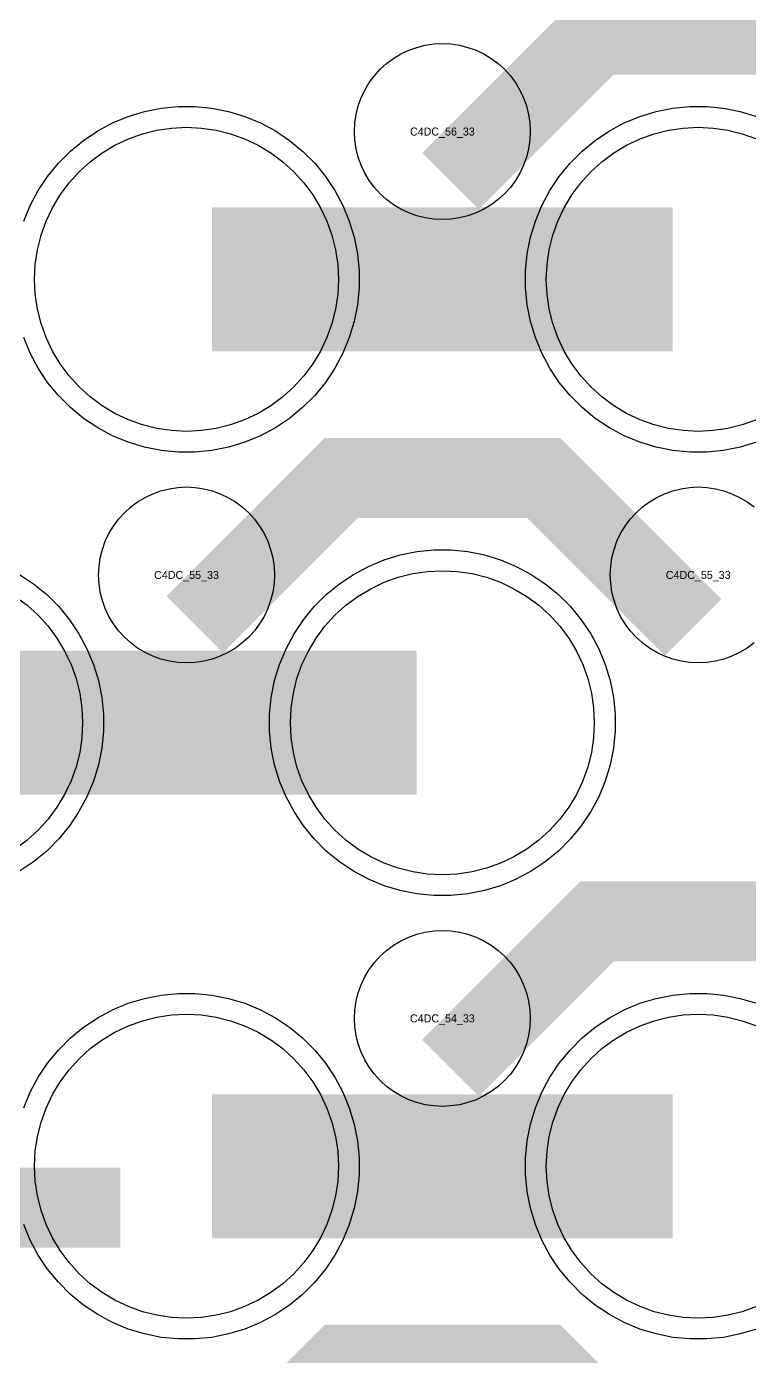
# Model space of a CAD drawing. Extents: x -11880 to 11880, y -14992 to 14992.
# Drawn here: x -1490 to -1264, y -7416.5 to -7001 of the extents above; entities that cross this region are included whole.
import ezdxf
from ezdxf.enums import TextEntityAlignment as Align

# ---------------------------------------------------------------- set-up
doc = ezdxf.new("R2010")
doc.units = 0
doc.header["$MEASUREMENT"] = 0
for name, color, linetype in [('GDS_775_DT_237', 138, 'CONTINUOUS'), ('RDL1_FS', 34, 'CONTINUOUS'), ('RDL_BS', 160, 'CONTINUOUS')]:
    doc.layers.add(name, color=color, linetype=linetype)

msp = doc.modelspace()

# ---------------------------------------------------------------- linework, layer by layer
at = {"layer": 'RDL1_FS'}
for points in [[(-1440, -7127.484), (-1444.657, -7127.255), (-1449.268, -7126.571), (-1453.791, -7125.439), (-1458.181, -7123.867), (-1462.395, -7121.875), (-1466.395, -7119.477), (-1470.14, -7116.699), (-1473.594, -7113.569), (-1476.724, -7110.115), (-1479.502, -7106.37), (-1481.9, -7102.37), (-1483.892, -7098.156), (-1485.464, -7093.766), (-1486.596, -7089.243), (-1487.28, -7084.632), (-1487.509, -7079.975), (-1487.28, -7075.318), (-1486.596, -7070.707), (-1485.464, -7066.184), (-1483.892, -7061.794), (-1481.9, -7057.58), (-1479.502, -7053.58), (-1476.724, -7049.835), (-1473.594, -7046.381), (-1470.14, -7043.251), (-1466.395, -7040.473), (-1462.395, -7038.075), (-1458.181, -7036.083), (-1453.791, -7034.511), (-1449.268, -7033.379), (-1444.657, -7032.695), (-1440, -7032.466), (-1435.343, -7032.695), (-1430.732, -7033.379), (-1426.209, -7034.511), (-1421.819, -7036.083), (-1417.605, -7038.075), (-1413.605, -7040.473), (-1409.86, -7043.251), (-1406.406, -7046.381), (-1403.276, -7049.835), (-1400.498, -7053.58), (-1398.1, -7057.58), (-1396.108, -7061.794), (-1394.536, -7066.184), (-1393.404, -7070.707), (-1392.72, -7075.318), (-1392.491, -7079.975), (-1392.72, -7084.632), (-1393.404, -7089.243), (-1394.536, -7093.766), (-1396.108, -7098.156), (-1398.1, -7102.37), (-1400.498, -7106.37), (-1403.276, -7110.115), (-1406.406, -7113.569), (-1409.86, -7116.699), (-1413.605, -7119.477), (-1417.605, -7121.875), (-1421.819, -7123.867), (-1426.209, -7125.439), (-1430.732, -7126.571), (-1435.343, -7127.255)], [(-1440, -7404.614), (-1444.657, -7404.385), (-1449.268, -7403.701), (-1453.791, -7402.569), (-1458.181, -7400.997), (-1462.395, -7399.005), (-1466.395, -7396.607), (-1470.14, -7393.829), (-1473.594, -7390.699), (-1476.724, -7387.245), (-1479.502, -7383.5), (-1481.9, -7379.5), (-1483.892, -7375.286), (-1485.464, -7370.896), (-1486.596, -7366.373), (-1487.28, -7361.762), (-1487.509, -7357.105), (-1487.28, -7352.448), (-1486.596, -7347.837), (-1485.464, -7343.314), (-1483.892, -7338.924), (-1481.9, -7334.71), (-1479.502, -7330.71), (-1476.724, -7326.965), (-1473.594, -7323.511), (-1470.14, -7320.381), (-1466.395, -7317.603), (-1462.395, -7315.205), (-1458.181, -7313.213), (-1453.791, -7311.641), (-1449.268, -7310.509), (-1444.657, -7309.825), (-1440, -7309.596), (-1435.343, -7309.825), (-1430.732, -7310.509), (-1426.209, -7311.641), (-1421.819, -7313.213), (-1417.605, -7315.205), (-1413.605, -7317.603), (-1409.86, -7320.381), (-1406.406, -7323.511), (-1403.276, -7326.965), (-1400.498, -7330.71), (-1398.1, -7334.71), (-1396.108, -7338.924), (-1394.536, -7343.314), (-1393.404, -7347.837), (-1392.72, -7352.448), (-1392.491, -7357.105), (-1392.72, -7361.762), (-1393.404, -7366.373), (-1394.536, -7370.896), (-1396.108, -7375.286), (-1398.1, -7379.5), (-1400.498, -7383.5), (-1403.276, -7387.245), (-1406.406, -7390.699), (-1409.86, -7393.829), (-1413.605, -7396.607), (-1417.605, -7399.005), (-1421.819, -7400.997), (-1426.209, -7402.569), (-1430.732, -7403.701), (-1435.343, -7404.385)]]:
    msp.add_lwpolyline(points, close=True, dxfattribs=at)
for points in [[(-1261.819, -7123.867), (-1266.209, -7125.439), (-1270.732, -7126.571), (-1275.343, -7127.255), (-1280, -7127.484), (-1284.657, -7127.255), (-1289.268, -7126.571), (-1293.791, -7125.439), (-1298.181, -7123.867), (-1302.395, -7121.875), (-1306.395, -7119.477), (-1310.14, -7116.699), (-1313.594, -7113.569), (-1316.724, -7110.115), (-1319.502, -7106.37), (-1321.9, -7102.37), (-1323.892, -7098.156), (-1325.464, -7093.766), (-1326.596, -7089.243), (-1327.28, -7084.632), (-1327.509, -7079.975), (-1327.28, -7075.318), (-1326.596, -7070.707), (-1325.464, -7066.184), (-1323.892, -7061.794), (-1321.9, -7057.58), (-1319.502, -7053.58), (-1316.724, -7049.835), (-1313.594, -7046.381), (-1310.14, -7043.251), (-1306.395, -7040.473), (-1302.395, -7038.075), (-1298.181, -7036.083), (-1293.791, -7034.511), (-1289.268, -7033.379), (-1284.657, -7032.695), (-1280, -7032.466), (-1275.343, -7032.695), (-1270.732, -7033.379), (-1266.209, -7034.511), (-1261.819, -7036.083)], [(-1261.819, -7400.997), (-1266.209, -7402.569), (-1270.732, -7403.701), (-1275.343, -7404.385), (-1280, -7404.614), (-1284.657, -7404.385), (-1289.268, -7403.701), (-1293.791, -7402.569), (-1298.181, -7400.997), (-1302.395, -7399.005), (-1306.395, -7396.607), (-1310.14, -7393.829), (-1313.594, -7390.699), (-1316.724, -7387.245), (-1319.502, -7383.5), (-1321.9, -7379.5), (-1323.892, -7375.286), (-1325.464, -7370.896), (-1326.596, -7366.373), (-1327.28, -7361.762), (-1327.509, -7357.105), (-1327.28, -7352.448), (-1326.596, -7347.837), (-1325.464, -7343.314), (-1323.892, -7338.924), (-1321.9, -7334.71), (-1319.502, -7330.71), (-1316.724, -7326.965), (-1313.594, -7323.511), (-1310.14, -7320.381), (-1306.395, -7317.603), (-1302.395, -7315.205), (-1298.181, -7313.213), (-1293.791, -7311.641), (-1289.268, -7310.509), (-1284.657, -7309.825), (-1280, -7309.596), (-1275.343, -7309.825), (-1270.732, -7310.509), (-1266.209, -7311.641), (-1261.819, -7313.213)]]:
    msp.add_lwpolyline(points, dxfattribs=at)
for points in [[(-1431.998, -7079.975, 45, 45, 0), (-1359.998, -7079.975, 45, 45, 0)], [(-1359.998, -7079.975, 45, 45, 0), (-1287.998, -7079.975, 45, 45, 0)], [(-1431.998, -7357.105, 45, 45, 0), (-1359.998, -7357.105, 45, 45, 0)], [(-1359.998, -7357.105, 45, 45, 0), (-1287.998, -7357.105, 45, 45, 0)]]:
    msp.add_lwpolyline(points, format="xyseb", dxfattribs=at)
at = {"layer": 'RDL1_FS', "color": 240, "true_color": 0xed1f24}
msp.add_lwpolyline([(-1360, -7266.049), (-1364.657, -7265.82), (-1369.268, -7265.136), (-1373.791, -7264.004), (-1378.181, -7262.432), (-1382.395, -7260.44), (-1386.395, -7258.042), (-1390.14, -7255.264), (-1393.594, -7252.134), (-1396.724, -7248.68), (-1399.502, -7244.935), (-1401.9, -7240.935), (-1403.892, -7236.721), (-1405.464, -7232.331), (-1406.596, -7227.808), (-1407.28, -7223.197), (-1407.509, -7218.54), (-1407.28, -7213.883), (-1406.596, -7209.272), (-1405.464, -7204.749), (-1403.892, -7200.359), (-1401.9, -7196.145), (-1399.502, -7192.145), (-1396.724, -7188.4), (-1393.594, -7184.946), (-1390.14, -7181.816), (-1386.395, -7179.038), (-1382.395, -7176.64), (-1378.181, -7174.648), (-1373.791, -7173.076), (-1369.268, -7171.944), (-1364.657, -7171.26), (-1360, -7171.031), (-1355.343, -7171.26), (-1350.732, -7171.944), (-1346.209, -7173.076), (-1341.819, -7174.648), (-1337.605, -7176.64), (-1333.605, -7179.038), (-1329.86, -7181.816), (-1326.406, -7184.946), (-1323.276, -7188.4), (-1320.498, -7192.145), (-1318.1, -7196.145), (-1316.108, -7200.359), (-1314.536, -7204.749), (-1313.404, -7209.272), (-1312.72, -7213.883), (-1312.491, -7218.54), (-1312.72, -7223.197), (-1313.404, -7227.808), (-1314.536, -7232.331), (-1316.108, -7236.721), (-1318.1, -7240.935), (-1320.498, -7244.935), (-1323.276, -7248.68), (-1326.406, -7252.134), (-1329.86, -7255.264), (-1333.605, -7258.042), (-1337.605, -7260.44), (-1341.819, -7262.432), (-1346.209, -7264.004), (-1350.732, -7265.136), (-1355.343, -7265.82)], close=True, dxfattribs=at)
msp.add_lwpolyline([(-1493.605, -7179.038), (-1489.86, -7181.816), (-1486.406, -7184.946), (-1483.276, -7188.4), (-1480.498, -7192.145), (-1478.1, -7196.145), (-1476.108, -7200.359), (-1474.536, -7204.749), (-1473.404, -7209.272), (-1472.72, -7213.883), (-1472.491, -7218.54), (-1472.72, -7223.197), (-1473.404, -7227.808), (-1474.536, -7232.331), (-1476.108, -7236.721), (-1478.1, -7240.935), (-1480.498, -7244.935), (-1483.276, -7248.68), (-1486.406, -7252.134), (-1489.86, -7255.264), (-1493.605, -7258.042)], dxfattribs=at)
for points in [[(-1511.998, -7218.54, 45, 45, 0), (-1439.998, -7218.54, 45, 45, 0)], [(-1439.998, -7218.54, 45, 45, 0), (-1367.998, -7218.54, 45, 45, 0)]]:
    msp.add_lwpolyline(points, format="xyseb", dxfattribs=at)
at = {"layer": 'RDL_BS'}
for points in [[(-1357.438, -7049.289, 25, 25, 0), (-1311.623, -7003.474, 25, 25, 0), (-1278.07, -7003.474, 25, 25, 0)], [(-1201.599, -7050.188, 25, 25, 0), (-1248.313, -7003.474, 25, 25, 0), (-1278.071, -7003.474, 25, 25, 0)], [(-1437.438, -7187.854, 25, 25, 0), (-1391.623, -7142.039, 25, 25, 0), (-1358.07, -7142.039, 25, 25, 0)], [(-1281.599, -7188.753, 25, 25, 0), (-1328.313, -7142.039, 25, 25, 0), (-1358.071, -7142.039, 25, 25, 0)], [(-1357.438, -7326.419, 25, 25, 0), (-1311.623, -7280.604, 25, 25, 0), (-1278.07, -7280.604, 25, 25, 0)], [(-1201.599, -7327.318, 25, 25, 0), (-1248.313, -7280.604, 25, 25, 0), (-1278.071, -7280.604, 25, 25, 0)], [(-1569.984, -7370.118, 25, 25, 0), (-1460.719, -7370.118, 25, 25, 0)], [(-1437.438, -7464.984, 25, 25, 0), (-1391.623, -7419.169, 25, 25, 0), (-1358.07, -7419.169, 25, 25, 0)], [(-1281.599, -7465.883, 25, 25, 0), (-1328.313, -7419.169, 25, 25, 0), (-1358.071, -7419.169, 25, 25, 0)]]:
    msp.add_lwpolyline(points, format="xyseb", dxfattribs=at)
for points in [[(-1360, -7061.281), (-1362.693, -7061.149), (-1365.365, -7060.753), (-1367.984, -7060.096), (-1370.519, -7059.189), (-1372.956, -7058.037), (-1375.28, -7056.644), (-1377.443, -7055.041), (-1379.442, -7053.229), (-1381.254, -7051.23), (-1382.857, -7049.067), (-1384.25, -7046.743), (-1385.402, -7044.306), (-1386.309, -7041.771), (-1386.966, -7039.152), (-1387.362, -7036.48), (-1387.494, -7033.787), (-1387.362, -7031.094), (-1386.966, -7028.422), (-1386.309, -7025.803), (-1385.402, -7023.268), (-1384.25, -7020.831), (-1382.857, -7018.507), (-1381.254, -7016.344), (-1379.442, -7014.345), (-1377.443, -7012.533), (-1375.28, -7010.93), (-1372.956, -7009.537), (-1370.519, -7008.385), (-1367.984, -7007.478), (-1365.365, -7006.821), (-1362.693, -7006.425), (-1360, -7006.293), (-1357.307, -7006.425), (-1354.635, -7006.821), (-1352.016, -7007.478), (-1349.481, -7008.385), (-1347.044, -7009.537), (-1344.72, -7010.93), (-1342.557, -7012.533), (-1340.558, -7014.345), (-1338.746, -7016.344), (-1337.143, -7018.507), (-1335.75, -7020.831), (-1334.598, -7023.268), (-1333.691, -7025.803), (-1333.034, -7028.422), (-1332.638, -7031.094), (-1332.506, -7033.787), (-1332.638, -7036.48), (-1333.034, -7039.152), (-1333.691, -7041.771), (-1334.598, -7044.306), (-1335.75, -7046.743), (-1337.143, -7049.067), (-1338.746, -7051.23), (-1340.558, -7053.229), (-1342.557, -7055.041), (-1344.72, -7056.644), (-1347.044, -7058.037), (-1349.481, -7059.189), (-1352.016, -7060.096), (-1354.635, -7060.753), (-1357.307, -7061.149)], [(-1440, -7199.846), (-1442.693, -7199.714), (-1445.365, -7199.318), (-1447.984, -7198.661), (-1450.519, -7197.754), (-1452.956, -7196.602), (-1455.28, -7195.209), (-1457.443, -7193.606), (-1459.442, -7191.794), (-1461.254, -7189.795), (-1462.857, -7187.632), (-1464.25, -7185.308), (-1465.402, -7182.871), (-1466.309, -7180.336), (-1466.966, -7177.717), (-1467.362, -7175.045), (-1467.494, -7172.352), (-1467.362, -7169.659), (-1466.966, -7166.987), (-1466.309, -7164.368), (-1465.402, -7161.833), (-1464.25, -7159.396), (-1462.857, -7157.072), (-1461.254, -7154.909), (-1459.442, -7152.91), (-1457.443, -7151.098), (-1455.28, -7149.495), (-1452.956, -7148.102), (-1450.519, -7146.95), (-1447.984, -7146.043), (-1445.365, -7145.386), (-1442.693, -7144.99), (-1440, -7144.858), (-1437.307, -7144.99), (-1434.635, -7145.386), (-1432.016, -7146.043), (-1429.481, -7146.95), (-1427.044, -7148.102), (-1424.72, -7149.495), (-1422.557, -7151.098), (-1420.558, -7152.91), (-1418.746, -7154.909), (-1417.143, -7157.072), (-1415.75, -7159.396), (-1414.598, -7161.833), (-1413.691, -7164.368), (-1413.034, -7166.987), (-1412.638, -7169.659), (-1412.506, -7172.352), (-1412.638, -7175.045), (-1413.034, -7177.717), (-1413.691, -7180.336), (-1414.598, -7182.871), (-1415.75, -7185.308), (-1417.143, -7187.632), (-1418.746, -7189.795), (-1420.558, -7191.794), (-1422.557, -7193.606), (-1424.72, -7195.209), (-1427.044, -7196.602), (-1429.481, -7197.754), (-1432.016, -7198.661), (-1434.635, -7199.318), (-1437.307, -7199.714)], [(-1360, -7338.411), (-1362.693, -7338.279), (-1365.365, -7337.883), (-1367.984, -7337.226), (-1370.519, -7336.319), (-1372.956, -7335.167), (-1375.28, -7333.774), (-1377.443, -7332.171), (-1379.442, -7330.359), (-1381.254, -7328.36), (-1382.857, -7326.197), (-1384.25, -7323.873), (-1385.402, -7321.436), (-1386.309, -7318.901), (-1386.966, -7316.282), (-1387.362, -7313.61), (-1387.494, -7310.917), (-1387.362, -7308.224), (-1386.966, -7305.552), (-1386.309, -7302.933), (-1385.402, -7300.398), (-1384.25, -7297.961), (-1382.857, -7295.637), (-1381.254, -7293.474), (-1379.442, -7291.475), (-1377.443, -7289.663), (-1375.28, -7288.06), (-1372.956, -7286.667), (-1370.519, -7285.515), (-1367.984, -7284.608), (-1365.365, -7283.951), (-1362.693, -7283.555), (-1360, -7283.423), (-1357.307, -7283.555), (-1354.635, -7283.951), (-1352.016, -7284.608), (-1349.481, -7285.515), (-1347.044, -7286.667), (-1344.72, -7288.06), (-1342.557, -7289.663), (-1340.558, -7291.475), (-1338.746, -7293.474), (-1337.143, -7295.637), (-1335.75, -7297.961), (-1334.598, -7300.398), (-1333.691, -7302.933), (-1333.034, -7305.552), (-1332.638, -7308.224), (-1332.506, -7310.917), (-1332.638, -7313.61), (-1333.034, -7316.282), (-1333.691, -7318.901), (-1334.598, -7321.436), (-1335.75, -7323.873), (-1337.143, -7326.197), (-1338.746, -7328.36), (-1340.558, -7330.359), (-1342.557, -7332.171), (-1344.72, -7333.774), (-1347.044, -7335.167), (-1349.481, -7336.319), (-1352.016, -7337.226), (-1354.635, -7337.883), (-1357.307, -7338.279)]]:
    msp.add_lwpolyline(points, close=True, dxfattribs=at)
for points in [[(-1490.906, -7061.77), (-1488.875, -7056.86), (-1486.383, -7052.198), (-1483.436, -7047.784), (-1480.074, -7043.683), (-1476.292, -7039.901), (-1472.191, -7036.539), (-1467.777, -7033.592), (-1463.115, -7031.1), (-1458.205, -7029.069), (-1453.165, -7027.538), (-1447.938, -7026.492), (-1442.644, -7025.975), (-1437.356, -7025.975), (-1432.062, -7026.492), (-1426.835, -7027.538), (-1421.795, -7029.069), (-1416.885, -7031.1), (-1412.223, -7033.592), (-1407.809, -7036.539), (-1403.708, -7039.901), (-1399.926, -7043.683), (-1396.564, -7047.784), (-1393.617, -7052.198), (-1391.125, -7056.86), (-1389.094, -7061.77), (-1387.563, -7066.81), (-1386.517, -7072.037), (-1386, -7077.331), (-1386, -7082.619), (-1386.517, -7087.913), (-1387.563, -7093.14), (-1389.094, -7098.18), (-1391.125, -7103.09), (-1393.617, -7107.752), (-1396.564, -7112.166), (-1399.926, -7116.267), (-1403.708, -7120.049), (-1407.809, -7123.411), (-1412.223, -7126.358), (-1416.885, -7128.85), (-1421.795, -7130.881), (-1426.835, -7132.412), (-1432.062, -7133.458), (-1437.356, -7133.975), (-1442.644, -7133.975), (-1447.938, -7133.458), (-1453.165, -7132.412), (-1458.205, -7130.881), (-1463.115, -7128.85), (-1467.777, -7126.358), (-1472.191, -7123.411), (-1476.292, -7120.049), (-1480.074, -7116.267), (-1483.436, -7112.166), (-1486.383, -7107.752), (-1488.875, -7103.09), (-1490.906, -7098.18)], [(-1261.795, -7130.881), (-1266.835, -7132.412), (-1272.062, -7133.458), (-1277.356, -7133.975), (-1282.644, -7133.975), (-1287.938, -7133.458), (-1293.165, -7132.412), (-1298.205, -7130.881), (-1303.115, -7128.85), (-1307.777, -7126.358), (-1312.191, -7123.411), (-1316.292, -7120.049), (-1320.074, -7116.267), (-1323.436, -7112.166), (-1326.383, -7107.752), (-1328.875, -7103.09), (-1330.906, -7098.18), (-1332.437, -7093.14), (-1333.483, -7087.913), (-1334, -7082.619), (-1334, -7077.331), (-1333.483, -7072.037), (-1332.437, -7066.81), (-1330.906, -7061.77), (-1328.875, -7056.86), (-1326.383, -7052.198), (-1323.436, -7047.784), (-1320.074, -7043.683), (-1316.292, -7039.901), (-1312.191, -7036.539), (-1307.777, -7033.592), (-1303.115, -7031.1), (-1298.205, -7029.069), (-1293.165, -7027.538), (-1287.938, -7026.492), (-1282.644, -7025.975), (-1277.356, -7025.975), (-1272.062, -7026.492), (-1266.835, -7027.538), (-1261.795, -7029.069)], [(-1262.557, -7193.606), (-1264.72, -7195.209), (-1267.044, -7196.602), (-1269.481, -7197.754), (-1272.016, -7198.661), (-1274.635, -7199.318), (-1277.307, -7199.714), (-1280, -7199.846), (-1282.693, -7199.714), (-1285.365, -7199.318), (-1287.984, -7198.661), (-1290.519, -7197.754), (-1292.956, -7196.602), (-1295.28, -7195.209), (-1297.443, -7193.606), (-1299.442, -7191.794), (-1301.254, -7189.795), (-1302.857, -7187.632), (-1304.25, -7185.308), (-1305.402, -7182.871), (-1306.309, -7180.336), (-1306.966, -7177.717), (-1307.362, -7175.045), (-1307.494, -7172.352), (-1307.362, -7169.659), (-1306.966, -7166.987), (-1306.309, -7164.368), (-1305.402, -7161.833), (-1304.25, -7159.396), (-1302.857, -7157.072), (-1301.254, -7154.909), (-1299.442, -7152.91), (-1297.443, -7151.098), (-1295.28, -7149.495), (-1292.956, -7148.102), (-1290.519, -7146.95), (-1287.984, -7146.043), (-1285.365, -7145.386), (-1282.693, -7144.99), (-1280, -7144.858), (-1277.307, -7144.99), (-1274.635, -7145.386), (-1272.016, -7146.043), (-1269.481, -7146.95), (-1267.044, -7148.102), (-1264.72, -7149.495), (-1262.557, -7151.098)], [(-1490.906, -7338.9), (-1488.875, -7333.99), (-1486.383, -7329.328), (-1483.436, -7324.914), (-1480.074, -7320.813), (-1476.292, -7317.031), (-1472.191, -7313.669), (-1467.777, -7310.722), (-1463.115, -7308.23), (-1458.205, -7306.199), (-1453.165, -7304.668), (-1447.938, -7303.622), (-1442.644, -7303.105), (-1437.356, -7303.105), (-1432.062, -7303.622), (-1426.835, -7304.668), (-1421.795, -7306.199), (-1416.885, -7308.23), (-1412.223, -7310.722), (-1407.809, -7313.669), (-1403.708, -7317.031), (-1399.926, -7320.813), (-1396.564, -7324.914), (-1393.617, -7329.328), (-1391.125, -7333.99), (-1389.094, -7338.9), (-1387.563, -7343.94), (-1386.517, -7349.167), (-1386, -7354.461), (-1386, -7359.749), (-1386.517, -7365.043), (-1387.563, -7370.27), (-1389.094, -7375.31), (-1391.125, -7380.22), (-1393.617, -7384.882), (-1396.564, -7389.296), (-1399.926, -7393.397), (-1403.708, -7397.179), (-1407.809, -7400.541), (-1412.223, -7403.488), (-1416.885, -7405.98), (-1421.795, -7408.011), (-1426.835, -7409.542), (-1432.062, -7410.588), (-1437.356, -7411.105), (-1442.644, -7411.105), (-1447.938, -7410.588), (-1453.165, -7409.542), (-1458.205, -7408.011), (-1463.115, -7405.98), (-1467.777, -7403.488), (-1472.191, -7400.541), (-1476.292, -7397.179), (-1480.074, -7393.397), (-1483.436, -7389.296), (-1486.383, -7384.882), (-1488.875, -7380.22), (-1490.906, -7375.31)], [(-1261.795, -7408.011), (-1266.835, -7409.542), (-1272.062, -7410.588), (-1277.356, -7411.105), (-1282.644, -7411.105), (-1287.938, -7410.588), (-1293.165, -7409.542), (-1298.205, -7408.011), (-1303.115, -7405.98), (-1307.777, -7403.488), (-1312.191, -7400.541), (-1316.292, -7397.179), (-1320.074, -7393.397), (-1323.436, -7389.296), (-1326.383, -7384.882), (-1328.875, -7380.22), (-1330.906, -7375.31), (-1332.437, -7370.27), (-1333.483, -7365.043), (-1334, -7359.749), (-1334, -7354.461), (-1333.483, -7349.167), (-1332.437, -7343.94), (-1330.906, -7338.9), (-1328.875, -7333.99), (-1326.383, -7329.328), (-1323.436, -7324.914), (-1320.074, -7320.813), (-1316.292, -7317.031), (-1312.191, -7313.669), (-1307.777, -7310.722), (-1303.115, -7308.23), (-1298.205, -7306.199), (-1293.165, -7304.668), (-1287.938, -7303.622), (-1282.644, -7303.105), (-1277.356, -7303.105), (-1272.062, -7303.622), (-1266.835, -7304.668), (-1261.795, -7306.199)]]:
    msp.add_lwpolyline(points, dxfattribs=at)
at = {"layer": 'RDL_BS', "color": 240, "true_color": 0xed1f24}
msp.add_lwpolyline([(-1362.644, -7272.54), (-1367.938, -7272.023), (-1373.165, -7270.977), (-1378.205, -7269.446), (-1383.115, -7267.415), (-1387.777, -7264.923), (-1392.191, -7261.976), (-1396.292, -7258.614), (-1400.074, -7254.832), (-1403.436, -7250.731), (-1406.383, -7246.317), (-1408.875, -7241.655), (-1410.906, -7236.745), (-1412.437, -7231.705), (-1413.483, -7226.478), (-1414, -7221.184), (-1414, -7215.896), (-1413.483, -7210.602), (-1412.437, -7205.375), (-1410.906, -7200.335), (-1408.875, -7195.425), (-1406.383, -7190.763), (-1403.436, -7186.349), (-1400.074, -7182.248), (-1396.292, -7178.466), (-1392.191, -7175.104), (-1387.777, -7172.157), (-1383.115, -7169.665), (-1378.205, -7167.634), (-1373.165, -7166.103), (-1367.938, -7165.057), (-1362.644, -7164.54), (-1357.356, -7164.54), (-1352.062, -7165.057), (-1346.835, -7166.103), (-1341.795, -7167.634), (-1336.885, -7169.665), (-1332.223, -7172.157), (-1327.809, -7175.104), (-1323.708, -7178.466), (-1319.926, -7182.248), (-1316.564, -7186.349), (-1313.617, -7190.763), (-1311.125, -7195.425), (-1309.094, -7200.335), (-1307.563, -7205.375), (-1306.517, -7210.602), (-1306, -7215.896), (-1306, -7221.184), (-1306.517, -7226.478), (-1307.563, -7231.705), (-1309.094, -7236.745), (-1311.125, -7241.655), (-1313.617, -7246.317), (-1316.564, -7250.731), (-1319.926, -7254.832), (-1323.708, -7258.614), (-1327.809, -7261.976), (-1332.223, -7264.923), (-1336.885, -7267.415), (-1341.795, -7269.446), (-1346.835, -7270.977), (-1352.062, -7272.023), (-1357.356, -7272.54)], close=True, dxfattribs=at)
msp.add_lwpolyline([(-1492.223, -7172.157), (-1487.809, -7175.104), (-1483.708, -7178.466), (-1479.926, -7182.248), (-1476.564, -7186.349), (-1473.617, -7190.763), (-1471.125, -7195.425), (-1469.094, -7200.335), (-1467.563, -7205.375), (-1466.517, -7210.602), (-1466, -7215.896), (-1466, -7221.184), (-1466.517, -7226.478), (-1467.563, -7231.705), (-1469.094, -7236.745), (-1471.125, -7241.655), (-1473.617, -7246.317), (-1476.564, -7250.731), (-1479.926, -7254.832), (-1483.708, -7258.614), (-1487.809, -7261.976), (-1492.223, -7264.923)], dxfattribs=at)

# ---------------------------------------------------------------- texts
at = {"layer": 'GDS_775_DT_237'}
for s, p in [('C4DC_56_33', (-1360, -7033.787)), ('C4DC_56_33', (-1360, -7033.787)), ('C4DC_55_33', (-1440, -7172.352)), ('C4DC_55_33', (-1440, -7172.352)), ('C4DC_55_33', (-1280, -7172.352)), ('C4DC_55_33', (-1280, -7172.352)), ('C4DC_54_33', (-1360, -7310.917)), ('C4DC_54_33', (-1360, -7310.917))]:
    msp.add_text(s, height=2.5, dxfattribs=at).set_placement(p, align=Align.MIDDLE_CENTER)

doc.saveas('drawing.dxf')
